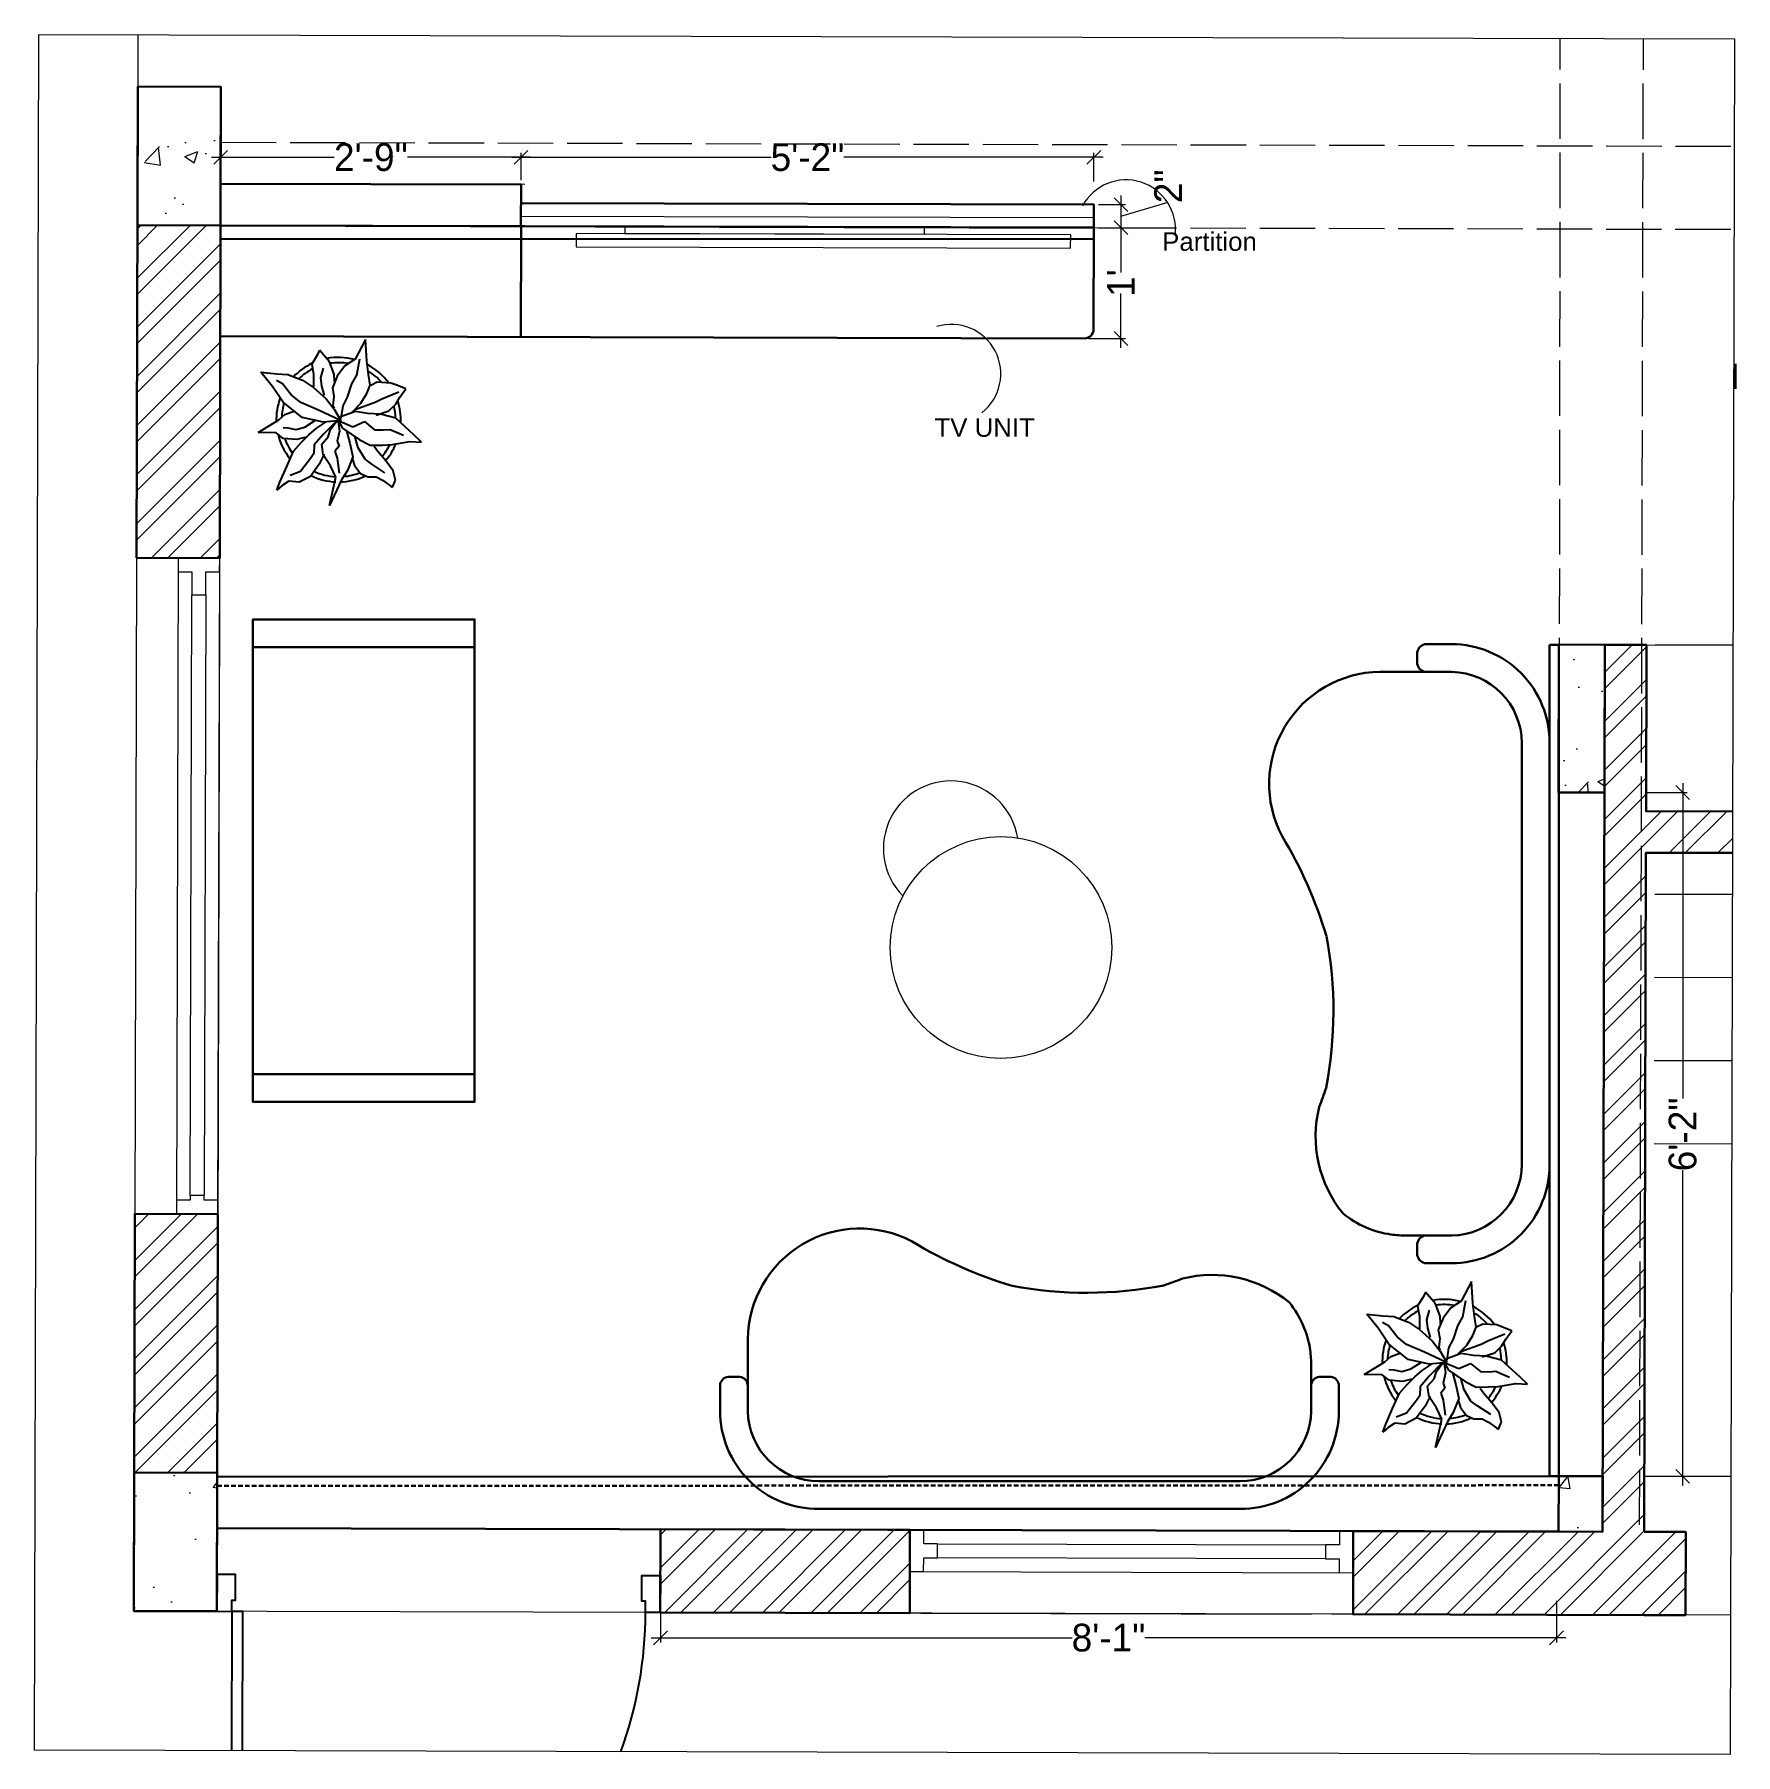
# Model space of a CAD drawing. Header units: millimetres. Extents: x 35877 to 3066687, y -650199 to -40525.
# Drawn here: x 148313.8 to 148498, y -178863 to -178676.8 of the extents above; entities that cross this region are included whole.
import ezdxf

# ---------------------------------------------------------------- set-up
doc = ezdxf.new("R2010")
doc.units = ezdxf.units.MM
doc.header["$MEASUREMENT"] = 0
doc.header["$PDMODE"] = 35
for name, pattern in [('00 . GROUND FLOOR$0$DASHED', [0.75, 0.5, -0.25]), ('ACAD_ISO02W100', [15, 12, -3]), ('DASHED', [0.75, 0.5, -0.25])]:
    doc.linetypes.add(name, pattern=pattern)
doc.layers.get('Defpoints').update_dxf_attribs({"color": 220})
doc.layers.add('AR ELE-5', color=134, linetype='Continuous')
doc.layers.add('AR HATCH-7', color=7, linetype='Continuous')
for name, color, linetype, lineweight in [('COLUMN', 1, 'Continuous', 30), ('dim05', 1, 'Continuous', 13), ('ELEC.', 5, 'Continuous', 20), ('FIRST FLOOR ( DW_RAIL )', 7, 'Continuous', 9), ('FUR', 250, 'Continuous', 0), ('FURNITURE', 32, 'Continuous', 9), ('furniture dimensions', 1, 'DASHED', 0), ('FURNITURE-1', 252, 'Continuous', 13), ('GDR_FLOATING COLUMN', 3, 'Continuous', 18), ('GROUND FLOOR', 7, 'Continuous', 9), ('GROUND FLOOR  ( PLINE )', 251, 'Continuous', 30), ('GROUND FLOOR ( DW_RAIL )', 7, 'Continuous', 9), ('GROUND FLOOR ( STAIR )', 251, 'Continuous', 9), ('Labelling', 1, 'Continuous', 25), ('wall', 7, 'Continuous', 30), ('XX~SLAB ( BEAM )~ ( DIM )', 7, 'Continuous', 9)]:
    doc.layers.add(name, color=color, linetype=linetype, lineweight=lineweight)
doc.styles.add('century g', font='GOTHIC.TTF')
doc.styles.get("Standard").update_dxf_attribs({"font": 'arial.ttf', "height": 6})
doc.dimstyles.new('Archana', dxfattribs={"dimtxt": 2, "dimasz": 0.75, "dimexe": 0.5, "dimexo": 0.5, "dimgap": 0, "dimtad": 0, "dimzin": 0, "dimdsep": 46, "dimlunit": 4, "dimtxsty": 'century g', "dimblk": 'OBLIQUE', "dimcen": 0, "dimdle": 1, "dimclrd": 256, "dimclre": 256, "dimclrt": 256, "dimadec": 0, "dimazin": 0, "dimtfac": 1, "dimtofl": 0, "dimtmove": 1, "dimatfit": 3, "dimfxl": 1, "dimfxlon": 1, "dimtolj": 1, "dimtzin": 0, "dimlwd": -1, "dimlwe": -1, "dimarcsym": 0})
pattern_1 = [(45, (472.0153, 2227.3693), (-2.65165043, 2.65165043), []), (45, (473.783, 2227.3693), (-2.65165043, 2.65165043), [])]

# ---------------------------------------------------------------- blocks, each defined once
blk = doc.blocks.new('_Oblique')
at = {"layer": 'wall', "color": 0, "lineweight": -2}
blk.add_line((-0.5, -0.5), (0.5, 0.5), dxfattribs=at)
blk = doc.blocks.new('*D814')
at = {"layer": 'Defpoints', "color": 0, "linetype": 'Continuous', "lineweight": 0, "transparency": 16777216}
for p in [(148428.51, -178695.19, 0.05), (148428.5, -178697.69, 0.05), (148431.44, -178697.69)]:
    blk.add_point(p, dxfattribs=at)
at = {"layer": 'furniture dimensions', "color": 5, "linetype": 'Continuous', "transparency": 16777216}
for p, q in [((148431.44, -178694.19), (148431.44, -178698.69)), ((148431.44, -178696.44), (148436.55, -178694.91)), ((148429, -178697.69), (148431.94, -178697.69))]:
    blk.add_line(p, q, dxfattribs=at)
at = {"layer": 'furniture dimensions', "color": 5, "linetype": 'ByBlock', "transparency": 16777216}
blk.add_line((148429.01, -178695.19), (148431.94, -178695.19), dxfattribs=at)
at = {"layer": 'furniture dimensions', "color": 5, "linetype": 'Continuous', "transparency": 16777216, "xscale": 1.5, "yscale": 1.5, "zscale": 1.5}
for p, rotation in [((148431.44, -178695.19), 90), ((148431.44, -178697.69), 270)]:
    blk.add_blockref('_Oblique', p, dxfattribs=dict(at, rotation=rotation))
at = {"layer": 'furniture dimensions', "linetype": 'Continuous', "lineweight": 0, "transparency": 16777216, "insert": (148436.55, -178693.21), "char_height": 3, "attachment_point": 5, "rotation": 90, "style": 'century g'}
blk.add_mtext('\\A1;2"', dxfattribs=at)
blk = doc.blocks.new('*D815')
at = {"layer": 'Defpoints', "color": 0, "linetype": 'Continuous', "lineweight": 0, "transparency": 16777216}
for p in [(148428.5, -178697.69, 0.05), (148427.47, -178709.69, 0.05), (148431.44, -178709.69)]:
    blk.add_point(p, dxfattribs=at)
at = {"layer": 'furniture dimensions', "color": 5, "linetype": 'Continuous', "transparency": 16777216}
for p, q in [((148431.44, -178696.69), (148431.44, -178702.54)), ((148431.44, -178710.69), (148431.44, -178704.83)), ((148427.97, -178709.69), (148431.94, -178709.69))]:
    blk.add_line(p, q, dxfattribs=at)
at = {"layer": 'furniture dimensions', "color": 5, "linetype": 'ByBlock', "transparency": 16777216}
blk.add_line((148429, -178697.69), (148431.94, -178697.69), dxfattribs=at)
at = {"layer": 'furniture dimensions', "color": 5, "linetype": 'Continuous', "transparency": 16777216, "xscale": 1.5, "yscale": 1.5, "zscale": 1.5}
for p, rotation in [((148431.44, -178697.69), 90), ((148431.44, -178709.69), 270)]:
    blk.add_blockref('_Oblique', p, dxfattribs=dict(at, rotation=rotation))
at = {"layer": 'furniture dimensions', "linetype": 'Continuous', "lineweight": 0, "transparency": 16777216, "insert": (148431.44, -178703.69), "char_height": 3, "attachment_point": 5, "rotation": 90, "style": 'century g'}
blk.add_mtext("\\A1;1'", dxfattribs=at)
blk = doc.blocks.new('*D816')
at = {"layer": 'Defpoints', "color": 0, "linetype": 'Continuous', "lineweight": 0, "transparency": 16777216}
for p in [(148483.6, -178758.82, 0.05), (148483.6, -178832.83, 0.05), (148492.26, -178832.83)]:
    blk.add_point(p, dxfattribs=at)
at = {"layer": 'furniture dimensions', "color": 5, "linetype": 'Continuous', "transparency": 16777216}
for p, q in [((148492.26, -178757.82), (148492.26, -178791.95)), ((148492.26, -178833.83), (148492.26, -178799.7)), ((148488.26, -178832.83), (148492.76, -178832.83))]:
    blk.add_line(p, q, dxfattribs=at)
at = {"layer": 'furniture dimensions', "color": 5, "linetype": 'ByBlock', "transparency": 16777216}
blk.add_line((148488.26, -178758.82), (148492.76, -178758.82), dxfattribs=at)
at = {"layer": 'furniture dimensions', "color": 5, "linetype": 'Continuous', "transparency": 16777216, "xscale": 1.5, "yscale": 1.5, "zscale": 1.5}
for p, rotation in [((148492.26, -178758.82), 90), ((148492.26, -178832.83), 270)]:
    blk.add_blockref('_Oblique', p, dxfattribs=dict(at, rotation=rotation))
at = {"layer": 'furniture dimensions', "linetype": 'Continuous', "lineweight": 0, "transparency": 16777216, "insert": (148492.26, -178795.83), "char_height": 3, "attachment_point": 5, "rotation": 90, "style": 'century g'}
blk.add_mtext('\\A1;6\'-2"', dxfattribs=at)
blk = doc.blocks.new('*D817')
at = {"layer": 'Defpoints', "color": 0, "linetype": 'Continuous', "lineweight": 0, "transparency": 16777216}
for p in [(148381.59, -178838.57, 0.05), (148478.59, -178838.82, 0.05), (148381.59, -178850.31)]:
    blk.add_point(p, dxfattribs=at)
at = {"layer": 'furniture dimensions', "color": 5, "linetype": 'Continuous', "transparency": 16777216}
for p, q in [((148381.59, -178846.31), (148381.59, -178850.81)), ((148380.59, -178850.31), (148426.14, -178850.31)), ((148479.59, -178850.31), (148434.04, -178850.31))]:
    blk.add_line(p, q, dxfattribs=at)
at = {"layer": 'furniture dimensions', "color": 5, "linetype": 'ByBlock', "transparency": 16777216}
blk.add_line((148478.59, -178846.31), (148478.59, -178850.81), dxfattribs=at)
at = {"layer": 'furniture dimensions', "color": 5, "linetype": 'Continuous', "transparency": 16777216, "xscale": 1.5, "yscale": 1.5, "zscale": 1.5, "rotation": 180}
blk.add_blockref('_Oblique', (148381.59, -178850.31), dxfattribs=at)
at = {"layer": 'furniture dimensions', "color": 5, "linetype": 'Continuous', "transparency": 16777216, "xscale": 1.5, "yscale": 1.5, "zscale": 1.5}
blk.add_blockref('_Oblique', (148478.59, -178850.31), dxfattribs=at)
at = {"layer": 'furniture dimensions', "linetype": 'Continuous', "lineweight": 0, "transparency": 16777216, "insert": (148430.09, -178850.31), "char_height": 3, "attachment_point": 5, "style": 'century g'}
blk.add_mtext('\\A1;8\'-1"', dxfattribs=at)
blk = doc.blocks.new('*D818')
at = {"layer": 'Defpoints', "color": 0, "linetype": 'Continuous', "lineweight": 0, "transparency": 16777216}
for p in [(148366.49, -178690.07), (148333.97, -178692.95, 0.05), (148366.49, -178693.02, 0.05)]:
    blk.add_point(p, dxfattribs=at)
at = {"layer": 'furniture dimensions', "color": 5, "linetype": 'Continuous', "transparency": 16777216}
for p, q in [((148332.97, -178690.07), (148346.27, -178690.07)), ((148367.49, -178690.07), (148354.19, -178690.07)), ((148366.49, -178692.52), (148366.49, -178689.57))]:
    blk.add_line(p, q, dxfattribs=at)
at = {"layer": 'furniture dimensions', "color": 5, "linetype": 'ByBlock', "transparency": 16777216}
blk.add_line((148333.97, -178692.45), (148333.97, -178689.57), dxfattribs=at)
at = {"layer": 'furniture dimensions', "color": 5, "linetype": 'Continuous', "transparency": 16777216, "xscale": 1.5, "yscale": 1.5, "zscale": 1.5, "rotation": 180}
blk.add_blockref('_Oblique', (148333.97, -178690.07), dxfattribs=at)
at = {"layer": 'furniture dimensions', "color": 5, "linetype": 'Continuous', "transparency": 16777216, "xscale": 1.5, "yscale": 1.5, "zscale": 1.5}
blk.add_blockref('_Oblique', (148366.49, -178690.07), dxfattribs=at)
at = {"layer": 'furniture dimensions', "linetype": 'Continuous', "lineweight": 0, "transparency": 16777216, "insert": (148350.23, -178690.07), "char_height": 3, "attachment_point": 5, "style": 'century g'}
blk.add_mtext('\\A1;2\'-9"', dxfattribs=at)
blk = doc.blocks.new('*D819')
at = {"layer": 'Defpoints', "color": 0, "linetype": 'Continuous', "lineweight": 0, "transparency": 16777216}
for p in [(148428.51, -178690.07), (148366.49, -178693.03, 0.05), (148428.51, -178693.19, 0.05)]:
    blk.add_point(p, dxfattribs=at)
at = {"layer": 'furniture dimensions', "color": 5, "linetype": 'Continuous', "transparency": 16777216}
for p, q in [((148365.49, -178690.07), (148393.57, -178690.07)), ((148429.51, -178690.07), (148401.43, -178690.07)), ((148428.51, -178692.69), (148428.51, -178689.57))]:
    blk.add_line(p, q, dxfattribs=at)
at = {"layer": 'furniture dimensions', "color": 5, "linetype": 'ByBlock', "transparency": 16777216}
blk.add_line((148366.49, -178692.53), (148366.49, -178689.57), dxfattribs=at)
at = {"layer": 'furniture dimensions', "color": 5, "linetype": 'Continuous', "transparency": 16777216, "xscale": 1.5, "yscale": 1.5, "zscale": 1.5, "rotation": 180}
blk.add_blockref('_Oblique', (148366.49, -178690.07), dxfattribs=at)
at = {"layer": 'furniture dimensions', "color": 5, "linetype": 'Continuous', "transparency": 16777216, "xscale": 1.5, "yscale": 1.5, "zscale": 1.5}
blk.add_blockref('_Oblique', (148428.51, -178690.07), dxfattribs=at)
at = {"layer": 'furniture dimensions', "linetype": 'Continuous', "lineweight": 0, "transparency": 16777216, "insert": (148397.5, -178690.07), "char_height": 3, "attachment_point": 5, "style": 'century g'}
blk.add_mtext('\\A1;5\'-2"', dxfattribs=at)
blk = doc.blocks.new('ARPLS010')
at = {"linetype": 'ByBlock'}
for p, q in [((0.121, 0.605), (-0.013, 0.459)), ((0.179, 0.666), (0.121, 0.605)), ((0.174, 0.573), (0.179, 0.666)), ((0.2, 0.432), (0.174, 0.573)), ((-0.295, 0.42), (-0.302, 0.309)), ((-0.278, 0.467), (-0.295, 0.42)), ((-0.248, 0.54), (-0.278, 0.467)), ((-0.182, 0.493), (-0.248, 0.54)), ((-0.222, 0.484), (-0.164, 0.347)), ((-0.125, 0.459), (-0.182, 0.493)), ((-0.072, 0.404), (-0.125, 0.459)), ((-0.013, 0.459), (-0.044, 0.336)), ((0.077, 0.412), (0.091, 0.447)), ((0.091, 0.447), (0.125, 0.522)), ((0.203, 0.352), (0.2, 0.432)), ((0.409, 0.44), (0.33, 0.38)), ((0.484, 0.459), (0.409, 0.44)), ((0.542, 0.434), (0.484, 0.459)), ((0.485, 0.354), (0.533, 0.42)), ((0.533, 0.42), (0.542, 0.434)), ((-0.302, 0.309), (-0.276, 0.258)), ((-0.164, 0.347), (-0.139, 0.295)), ((-0.139, 0.295), (-0.08, 0.131)), ((-0.038, 0.302), (-0.072, 0.404)), ((-0.044, 0.336), (-0.049, 0.232)), ((0.015, 0.209), (0.08, 0.288)), ((0.082, 0.358), (0.077, 0.412)), ((0.08, 0.288), (0.082, 0.358)), ((0.204, 0.254), (0.203, 0.352)), ((0.252, 0.313), (0.216, 0.287)), ((0.33, 0.38), (0.252, 0.313)), ((0.425, 0.373), (0.356, 0.269)), ((0.459, 0.303), (0.485, 0.354)), ((0.459, 0.236), (0.459, 0.303)), ((-0.469, 0.226), (-0.643, 0.216)), ((-0.643, 0.216), (-0.485, 0.134)), ((-0.359, 0.148), (-0.49, 0.172)), ((-0.362, 0.24), (-0.469, 0.226)), ((-0.278, 0.254), (-0.362, 0.24)), ((-0.287, 0.106), (-0.359, 0.148)), ((-0.21, 0.227), (-0.278, 0.254)), ((-0.132, 0.18), (-0.21, 0.227)), ((-0.063, 0.111), (-0.132, 0.18)), ((-0.049, 0.232), (-0.065, 0.135)), ((0.056, 0.114), (0.015, 0.209)), ((0.068, 0.032), (0.16, 0.165)), ((0.227, 0.157), (0.132, 0.131)), ((0.16, 0.165), (0.204, 0.254)), ((0.318, 0.213), (0.227, 0.157)), ((0.356, 0.269), (0.318, 0.213)), ((0.368, 0.128), (0.432, 0.176)), ((0.432, 0.176), (0.459, 0.236)), ((-0.485, 0.134), (-0.433, 0.051)), ((-0.433, 0.051), (-0.349, -0.011)), ((-0.18, 0.073), (-0.287, 0.106)), ((-0.111, 0.036), (-0.18, 0.073)), ((-0.013, 0.022), (-0.111, 0.036)), ((-0.084, -0.034), (0.007, 0.018)), ((0.003, 0.011), (-0.076, -0.16)), ((-0.065, 0.135), (-0.024, 0.018)), ((-0.024, 0.018), (0.009, 0.005)), ((0.006, -0.002), (0.068, 0.032)), ((0.007, 0.018), (0.02, -0.121)), ((0.009, 0.005), (0.056, 0.114)), ((0.017, -0.002), (0.091, 0.009)), ((0.088, 0.065), (0.187, 0.091)), ((0.091, 0.009), (0.173, -0.011)), ((0.173, -0.011), (0.212, 0.004)), ((0.187, 0.091), (0.297, 0.116)), ((0.212, 0.004), (0.252, -0.03)), ((0.297, 0.116), (0.408, 0.071)), ((0.309, 0.109), (0.368, 0.128)), ((0.309, -0.01), (0.43, 0.006)), ((0.408, 0.071), (0.482, 0.024)), ((0.482, 0.024), (0.689, -0.072)), ((-0.464, -0.073), (-0.558, -0.152)), ((-0.366, -0.036), (-0.464, -0.073)), ((-0.336, -0.142), (-0.413, -0.121)), ((-0.306, -0.033), (-0.366, -0.036)), ((-0.349, -0.011), (-0.256, -0.05)), ((-0.269, -0.135), (-0.336, -0.142)), ((-0.193, -0.113), (-0.269, -0.135)), ((-0.259, -0.2), (-0.168, -0.1)), ((-0.256, -0.05), (-0.185, -0.038)), ((-0.185, -0.038), (-0.114, -0.046)), ((-0.168, -0.1), (-0.084, -0.034)), ((-0.114, -0.046), (-0.093, -0.036)), ((0.02, -0.121), (-0.017, -0.291)), ((0.01, -0.014), (0.017, -0.002)), ((0.078, -0.064), (0.01, -0.014)), ((0.016, -0.023), (0.116, -0.122)), ((0.07, -0.179), (0.018, -0.1)), ((0.138, -0.083), (0.078, -0.064)), ((0.116, -0.122), (0.201, -0.195)), ((0.197, -0.135), (0.138, -0.083)), ((0.283, -0.123), (0.197, -0.135)), ((0.252, -0.03), (0.309, -0.01)), ((0.277, -0.114), (0.357, -0.156)), ((0.37, -0.064), (0.283, -0.123)), ((0.462, -0.021), (0.37, -0.064)), ((0.689, -0.072), (0.462, -0.021)), ((-0.558, -0.152), (-0.517, -0.172)), ((-0.517, -0.172), (-0.447, -0.216)), ((-0.447, -0.216), (-0.363, -0.202)), ((-0.363, -0.202), (-0.263, -0.2)), ((-0.318, -0.29), (-0.259, -0.2)), ((-0.076, -0.16), (-0.138, -0.304)), ((0.059, -0.27), (0.005, -0.185)), ((0.08, -0.342), (0.059, -0.27)), ((0.121, -0.239), (0.07, -0.179)), ((0.184, -0.299), (0.121, -0.239)), ((0.141, -0.261), (0.16, -0.336)), ((0.201, -0.195), (0.272, -0.198)), ((0.272, -0.198), (0.311, -0.225)), ((0.311, -0.225), (0.415, -0.304)), ((0.357, -0.156), (0.455, -0.226)), ((0.455, -0.226), (0.503, -0.317)), ((-0.368, -0.496), (-0.363, -0.408)), ((-0.363, -0.408), (-0.318, -0.29)), ((-0.199, -0.38), (-0.287, -0.45)), ((-0.138, -0.304), (-0.199, -0.38)), ((-0.017, -0.291), (-0.141, -0.446)), ((-0.042, -0.432), (-0.071, -0.352)), ((0.064, -0.446), (0.066, -0.407)), ((0.066, -0.407), (0.08, -0.342)), ((0.16, -0.336), (0.15, -0.445)), ((0.252, -0.362), (0.184, -0.299)), ((0.376, -0.416), (0.252, -0.362)), ((0.415, -0.304), (0.447, -0.388)), ((0.503, -0.317), (0.494, -0.398)), ((0.494, -0.398), (0.528, -0.452)), ((-0.382, -0.625), (-0.368, -0.496)), ((-0.269, -0.533), (-0.382, -0.625)), ((-0.287, -0.45), (-0.314, -0.498)), ((-0.141, -0.446), (-0.269, -0.533)), ((0.002, -0.48), (-0.042, -0.432)), ((0.104, -0.646), (0.002, -0.48)), ((0.106, -0.5), (0.104, -0.646)), ((0.15, -0.445), (0.106, -0.5)), ((0.502, -0.472), (0.376, -0.416)), ((0.567, -0.494), (0.502, -0.472)), ((0.528, -0.452), (0.567, -0.494))]:
    blk.add_line(p, q, dxfattribs=at)
for radius, start, end in [(0.5, 87.2367, 107.9154), (0.458, 91.6596, 104.0784), (0.5, 49.0791, 67.0324), (0.5, 126.2799, 152.7042), (0.458, 130.7647, 148.9789), (0.458, 49.8461, 63.9764), (0.458, 5.0517, 21.9108), (0.5, 1.3782, 25.7565), (0.5, 164.9216, 191.0302), (0.458, 169.9629, 188.6517), (0.458, 334.5625, 357.1532), (0.5, 333.6991, 357.5577), (0.5, 205.1623, 226.3204), (0.458, 207.232, 224.0819), (0.5, 283.5324, 308.8712), (0.458, 289.266, 306.1107), (0.5, 249.553, 272.4234), (0.458, 252.8522, 267.711)]:
    blk.add_arc((0, 0), radius, start, end, dxfattribs=at)

msp = doc.modelspace()

# ---------------------------------------------------------------- hatches: boundary and pattern name
at = {"layer": 'AR HATCH-7', "lineweight": 0, "true_color": 0x939598, "transparency": 33554687}
h = msp.add_hatch(dxfattribs=at)
h.set_pattern_fill('ANSI32', color=252, scale=10)
h.set_pattern_definition(pattern_1)
h.paths.add_polyline_path([(148333.678, -178804.445), (148329.178, -178804.433), (148324.678, -178804.422), (148324.605, -178832.421), (148333.605, -178832.445)])
h.paths.add_polyline_path([(148333.954, -178697.445), (148324.954, -178697.422), (148324.861, -178733.422), (148333.861, -178733.445)])
h.paths.add_polyline_path([(148333.966, -178692.945), (148333.954, -178697.445)])
h = msp.add_hatch(dxfattribs=at)
h.set_pattern_fill('ANSI32', color=252, scale=10)
h.set_pattern_definition(pattern_1)
h.paths.add_polyline_path([(148408.589, -178838.638), (148381.59, -178838.569), (148381.566, -178847.569), (148408.566, -178847.638)])
h.paths.add_polyline_path([(148492.589, -178838.855), (148488.089, -178838.844), (148488.279, -178765.344), (148497.645, -178765.368), (148497.656, -178760.868), (148488.291, -178760.844), (148488.337, -178742.844), (148483.837, -178742.832), (148483.796, -178758.832), (148483.589, -178838.832), (148478.589, -178838.819), (148469.092, -178838.795), (148459.592, -178838.792), (148459.592, -178838.77), (148456.589, -178838.762), (148456.578, -178843.262), (148456.566, -178847.762), (148488.066, -178847.844), (148492.566, -178847.855)])
at = {"layer": 'FURNITURE-1', "lineweight": 0, "true_color": 0xc7c8ca, "transparency": 33554687}
h = msp.add_hatch(dxfattribs=at)
h.set_pattern_fill('AR-CONC', color=9, scale=2)
h.set_pattern_definition([(50, (472.015, 2227.369), (14.34520365, -1.2550427), [1.5, -16.5]), (355, (472.015, 2227.37), (-2.7750267, 15.0438427), [1.2, -13.2]), (100.4514445, (473.211, 2227.265), (11.5701769, 13.7887998), [1.2748038, -14.0228422]), (46.1842, (472.015, 2231.37), (21.3448266, -3.3103856), [2.25, -24.75]), (96.635635, (473.794, 2231.093), (18.693239, 19.482372), [1.9122068, -21.0342752]), (351.184164, (472.015, 2231.37), (18.693239, 19.482372), [1.8, -19.8]), (21, (474.015, 2230.369), (11.93814104, -8.0523778), [1.5, -16.5]), (326, (474.015, 2230.37), (4.8663066, 14.5030009), [1.2, -13.2]), (71.451445, (475.01, 2229.698), (16.8044475, 6.45062306), [1.2748038, -14.0228422]), (37.5, (472.0153, 2227.3693), (0.24319711, 6.65787708), [0, -13.04, 0, -13.4, 0, -13.25]), (7.5, (472.015, 2227.369), (5.26139075, 7.88823424), [0, -7.64, 0, -12.74, 0, -5.05]), (327.5, (467.5553, 2227.3693), (10.67644872, -0.45109743), [0, -5, 0, -15.6, 0, -20.7]), (317.5, (465.555, 2227.369), (11.6637234, 2.00209965), [0, -6.5, 0, -10.36, 0, -14.7])])
h.paths.add_polyline_path([(148333.605, -178832.445), (148324.605, -178832.421), (148324.566, -178847.421), (148333.566, -178847.445), (148333.577, -178843.445), (148333.587, -178839.445)])
h.paths.add_polyline_path([(148333.993, -178682.445), (148324.993, -178682.422), (148324.954, -178697.422), (148333.954, -178697.445)])
h.paths.add_polyline_path([(148483.837, -178742.832), (148478.837, -178742.82), (148478.796, -178758.819), (148483.796, -178758.819)])
h.paths.add_polyline_path([(148394.3, -178732.346), (148425.926, -178732.427)])
h = msp.add_hatch(dxfattribs=at)
h.set_pattern_fill('AR-CONC', color=9, scale=2)
h.set_pattern_definition([(50, (448.368, 2227.369), (14.34520365, -1.2550427), [1.5, -16.5]), (355, (448.368, 2227.37), (-2.7750267, 15.0438427), [1.2, -13.2]), (100.4514445, (449.564, 2227.265), (11.5701769, 13.7887998), [1.2748038, -14.0228422]), (46.1842, (448.368, 2231.37), (21.3448266, -3.3103856), [2.25, -24.75]), (96.635635, (450.147, 2231.093), (18.693239, 19.482372), [1.9122068, -21.0342752]), (351.184164, (448.368, 2231.37), (18.693239, 19.482372), [1.8, -19.8]), (21, (450.368, 2230.369), (11.93814104, -8.0523778), [1.5, -16.5]), (326, (450.368, 2230.37), (4.8663066, 14.5030009), [1.2, -13.2]), (71.451445, (451.363, 2229.698), (16.8044475, 6.45062306), [1.2748038, -14.0228422]), (37.5, (448.3684, 2227.3693), (0.24319711, 6.65787708), [0, -13.04, 0, -13.4, 0, -13.25]), (7.5, (448.368, 2227.369), (5.26139075, 7.88823424), [0, -7.64, 0, -12.74, 0, -5.05]), (327.5, (443.9084, 2227.3693), (10.67644872, -0.45109743), [0, -5, 0, -15.6, 0, -20.7]), (317.5, (441.908, 2227.369), (11.6637234, 2.00209965), [0, -6.5, 0, -10.36, 0, -14.7])])
h.paths.add_polyline_path([(148483.589, -178832.979), (148478.604, -178832.979), (148478.604, -178838.832), (148483.589, -178838.832)])

# ---------------------------------------------------------------- linework, layer by layer
at = {"lineweight": 9, "transparency": 33554687, "elevation": 0.05}
for points in [[(148425.992, -178699.896), (148425.996, -178698.449), (148372.452, -178698.311), (148372.448, -178699.757)], [(148410.17, -178698.408), (148410.172, -178697.642), (148377.735, -178697.558), (148377.733, -178698.324)]]:
    msp.add_lwpolyline(points, close=True, dxfattribs=at)
at = {"transparency": 33554687, "elevation": 0.05}
for points in [[(148333.566, -178847.445), (148335.166, -178847.449), (148335.17, -178846.249), (148335.57, -178846.25), (148335.577, -178843.45), (148333.577, -178843.445)], [(148381.566, -178847.569), (148379.966, -178847.564), (148379.969, -178846.364), (148379.569, -178846.363), (148379.577, -178843.563), (148381.577, -178843.569)]]:
    msp.add_lwpolyline(points, close=True, dxfattribs=at)
msp.add_lwpolyline([(148336.327, -178862.536), (148336.366, -178847.452), (148335.166, -178847.449), (148335.127, -178862.533)], dxfattribs=at)
at = {"layer": 'AR ELE-5', "linetype": 'ByBlock', "ltscale": 15, "transparency": 33554687}
msp.add_arc((148335.101, -178847.421, 0.05), 44.866, 340.16845, 359.81727, dxfattribs=at)
at = {"layer": 'COLUMN', "transparency": 33554687, "elevation": 0.05}
for points in [[(148324.993, -178682.422), (148333.993, -178682.445), (148333.954, -178697.445), (148324.954, -178697.422)], [(148324.605, -178832.421), (148333.605, -178832.445), (148333.566, -178847.445), (148324.566, -178847.421)]]:
    msp.add_lwpolyline(points, close=True, dxfattribs=at)
at = {"layer": 'ELEC.', "transparency": 33554687}
for centre, start, end in [((148431.988, -178697.872), 352.82138, 151.85152), ((148413.07, -178713.51), 308.08533, 107.11547)]:
    msp.add_arc(centre, 5.357, start, end, dxfattribs=at)
at = {"layer": 'FIRST FLOOR ( DW_RAIL )', "lineweight": 0, "transparency": 33554687, "elevation": 0.05}
msp.add_lwpolyline([(148314.279, -178676.769), (148497.872, -178677.243), (148497.393, -178862.953), (148313.8, -178862.478)], close=True, dxfattribs=at)
at = {"layer": 'FUR', "transparency": 33554687}
msp.add_line((148476.088, -178822.488, 0.05), (148476.088, -178822.488, 0.05), dxfattribs=at)
at = {"layer": 'FURNITURE', "color": 18, "lineweight": 30, "true_color": 0x000000, "transparency": 33554687}
for p, q in [((148366.494, -178693.03, 0.05), (148333.966, -178692.945, 0.05)), ((148366.494, -178693.031, 0.05), (148366.483, -178697.53, 0.099)), ((148366.897, -178697.53, 0.05), (148333.954, -178697.445, 0.05))]:
    msp.add_line(p, q, dxfattribs=at)
at = {"layer": 'FURNITURE', "lineweight": 30, "transparency": 33554687}
for p, q in [((148366.497, -178697.53, 0.05), (148366.466, -178709.531, 0.05)), ((148428.501, -178697.682, 0.05), (148366.497, -178697.53, 0.05)), ((148428.473, -178708.682, 0.05), (148428.501, -178697.682, 0.05)), ((148333.923, -178709.446, 0.05), (148427.47, -178709.679, 0.05)), ((148333.59, -178838.445, 0.05), (148333.605, -178832.872, 0.05)), ((148333.605, -178832.872, 0.05), (148478.837, -178832.805, 0.05)), ((148333.59, -178838.445, 0.05), (148478.829, -178838.82, 0.05))]:
    msp.add_line(p, q, dxfattribs=at)
at = {"layer": 'FURNITURE', "lineweight": 30, "transparency": 16777216}
for p, q in [((148497.988, -178712.412, 2.255), (148497.988, -178715.115, 2.255)), ((148467.226, -178742.766, 0.896), (148464.524, -178742.766, 0.896)), ((148463.524, -178744.89, 2.255), (148463.524, -178743.641, 2.255)), ((148459.462, -178745.766, 1.036), (148464.524, -178745.766, 2.255)), ((148467.226, -178745.766, 2.255), (148464.524, -178745.766, 2.255)), ((148474.837, -178753.482, -5.565), (148474.837, -178799.05, -2.909)), ((148477.837, -178753.273, -1.363), (148477.837, -178799.258, 1.462)), ((148462.367, -178806.766, 2.03), (148464.524, -178806.766, 2.255)), ((148467.226, -178806.766, 0.896), (148464.524, -178806.766, 0.896)), ((148463.524, -178807.641, 2.255), (148463.524, -178808.89, 2.255)), ((148467.226, -178809.766, 0.896), (148464.524, -178809.766, 0.896)), ((148391.036, -178817.986, 1.036), (148391.036, -178823.048, 2.255)), ((148452.036, -178820.891, 2.03), (148452.036, -178823.048, 2.255)), ((148388.036, -178825.75, 0.896), (148388.036, -178823.048, 0.896)), ((148390.16, -178822.048, 2.255), (148388.911, -178822.048, 2.255)), ((148391.036, -178825.75, 2.255), (148391.036, -178823.048, 2.255)), ((148452.036, -178825.75, 0.896), (148452.036, -178823.048, 0.896)), ((148452.911, -178822.048, 2.255), (148454.16, -178822.048, 2.255)), ((148455.036, -178825.75, 0.896), (148455.036, -178823.048, 0.896)), ((148398.752, -178833.362, -5.565), (148444.32, -178833.362, -2.909)), ((148398.543, -178836.362, -1.363), (148444.528, -178836.362, 1.462))]:
    msp.add_line(p, q, dxfattribs=at)
at = {"layer": 'FURNITURE', "lineweight": 30, "transparency": 33554687, "elevation": 0.05}
for points in [[(148366.494, -178695.03), (148428.509, -178695.189), (148428.498, -178697.689), (148366.482, -178697.53), (148366.482, -178697.529)], [(148481.102, -178832.826), (148481.102, -178832.826)]]:
    msp.add_lwpolyline(points, dxfattribs=at)
at = {"layer": 'FURNITURE', "color": 18, "lineweight": 20, "true_color": 0x000000, "transparency": 33554687, "elevation": 0.05}
msp.add_lwpolyline([(148366.485, -178696.454), (148428.501, -178696.58), (148428.501, -178697.682), (148366.482, -178697.53)], close=True, dxfattribs=at)
at = {"layer": 'FURNITURE', "lineweight": 25, "transparency": 33554687, "elevation": 0.05}
msp.add_lwpolyline([(148333.96, -178697.445), (148428.498, -178697.689), (148428.498, -178698.934), (148333.956, -178698.934)], close=True, dxfattribs=at)
at = {"layer": 'FURNITURE', "lineweight": 30, "transparency": 33554687, "elevation": 0.05}
for points in [[(148337.466, -178740.08), (148337.466, -178792.304), (148361.466, -178792.304), (148361.466, -178740.08)], [(148361.466, -178743.074), (148361.466, -178740.08), (148337.466, -178740.08), (148337.466, -178743.074)], [(148477.837, -178742.821), (148478.837, -178742.821), (148478.837, -178832.815), (148477.837, -178832.815)], [(148337.466, -178789.323), (148337.466, -178792.304), (148361.466, -178792.304), (148361.466, -178789.323)]]:
    msp.add_lwpolyline(points, close=True, dxfattribs=at)
at = {"layer": 'FURNITURE', "transparency": 33554687}
msp.add_circle((148418.447, -178775.6, 0.119), 12, dxfattribs=at)
at = {"layer": 'FURNITURE', "lineweight": 30, "transparency": 33554687}
msp.add_arc((148427.473, -178708.679, 0.05), 1, 269.852, 359.852, dxfattribs=at)
at = {"layer": 'FURNITURE', "lineweight": 30, "transparency": 16777216}
for centre, radius, start, end in [((148464.524, -178743.774, 0.896), 1.009, 90, 172.427), ((148467.226, -178753.377, 0.896), 10.612, 359.4373, 90), ((148464.524, -178744.757, 0.896), 1.009, 187.573, 270), ((148459.604, -178757.885, 1.036), 12.12, 90.67302, 207.87588), ((148467.12, -178753.482, 0.896), 7.717, 0, 89.09954), ((148408.245, -178788.043, 5.369), 47.454, 16.72277, 31.07145), ((148410.733, -178782.462, 5.369), 43.711, 349.00181, 10.64351), ((148421.358, -178780.299, 2.48), 33.949, 338.34281, 341.98023), ((148465.835, -178796.03, 2.48), 13.316, 166.08407, 218.96296), ((148467.226, -178799.154, 0.896), 10.612, 270, 0.5627), ((148467.12, -178799.05, 0.896), 7.717, 270.90046, 0), ((148462.304, -178795.836, 2.48), 10.951, 231.4675, 261.43692), ((148403.155, -178818.129, 1.036), 12.12, 62.12412, 179.32698), ((148462.367, -178792.35, 2.03), 14.416, 263.25309, 270), ((148464.524, -178807.774, 0.896), 1.009, 90, 172.427), ((148433.313, -178766.769, 5.369), 47.454, 238.92855, 253.27723), ((148464.524, -178808.757, 0.896), 1.009, 187.573, 270), ((148427.732, -178769.258, 5.369), 43.711, 259.35649, 280.99819), ((148425.569, -178779.882, 2.48), 33.949, 288.01977, 291.65719), ((148441.3, -178824.359, 2.48), 13.316, 51.03704, 103.91593), ((148441.106, -178820.828, 2.48), 10.951, 8.56308, 38.5325), ((148437.619, -178820.891, 2.03), 14.416, 0, 6.74691), ((148389.044, -178823.048, 0.896), 1.009, 97.573, 180), ((148390.027, -178823.048, 0.896), 1.009, 0, 82.427), ((148453.044, -178823.048, 0.896), 1.009, 97.573, 180), ((148454.027, -178823.048, 0.896), 1.009, 0, 82.427), ((148398.647, -178825.75, 0.896), 10.612, 180, 270.5627), ((148398.752, -178825.645, 0.896), 7.717, 180.90046, 270), ((148444.424, -178825.75, 0.896), 10.612, 269.4373, 0), ((148444.32, -178825.645, 0.896), 7.717, 270, 359.09954)]:
    msp.add_arc(centre, radius, start, end, dxfattribs=at)
at = {"layer": 'FURNITURE', "transparency": 33554687}
msp.add_arc((148413.038, -178764.888, 0.119), 7.313, 9.04978, 224.53227, dxfattribs=at)
at = {"layer": 'GDR_FLOATING COLUMN', "linetype": '00 . GROUND FLOOR$0$DASHED', "lineweight": 30, "transparency": 33554687}
msp.add_line((148333.605, -178833.872, 0.05), (148478.836, -178833.805, 0.05), dxfattribs=at)
at = {"layer": 'GROUND FLOOR', "transparency": 33554687}
for p, q in [((148325.007, -178676.797, 0.05), (148324.566, -178847.421, 0.05)), ((148366.909, -178693.03, 0.05), (148333.966, -178692.945, 0.05)), ((148333.954, -178697.445, 0.05), (148333.566, -178847.445, 0.05)), ((148333.678, -178804.445, 0.05), (148324.678, -178804.422, 0.05)), ((148381.59, -178838.569, 0.05), (148381.566, -178847.569, 0.05)), ((148483.589, -178838.832, 0.05), (148381.59, -178838.569, 0.05)), ((148497.432, -178847.868, 0.05), (148324.566, -178847.421, 0.05))]:
    msp.add_line(p, q, dxfattribs=at)
at = {"layer": 'GROUND FLOOR', "color": 5, "transparency": 33554687}
msp.add_line((148497.645, -178765.368, 0.05), (148488.279, -178765.344, 0.05), dxfattribs=at)
at = {"layer": 'GROUND FLOOR', "linetype": 'ACAD_ISO02W100', "ltscale": 0.7, "transparency": 33554687}
msp.add_line((148381.59, -178838.569, 0.05), (148333.59, -178838.445, 0.05), dxfattribs=at)
at = {"layer": 'GROUND FLOOR  ( PLINE )', "lineweight": 0, "transparency": 33554687}
msp.add_line((148497.47, -178832.868, 0.05), (148488.105, -178832.844, 0.05), dxfattribs=at)
at = {"layer": 'GROUND FLOOR  ( PLINE )', "transparency": 33554687, "elevation": 0.05}
for points in [[(148333.954, -178697.445), (148333.954, -178697.446), (148333.966, -178692.946), (148333.966, -178692.945), (148333.993, -178682.445), (148324.993, -178682.422), (148324.861, -178733.422), (148333.861, -178733.445)], [(148333.678, -178804.445), (148324.678, -178804.422), (148324.566, -178847.421), (148333.566, -178847.445)], [(148381.59, -178838.569), (148408.589, -178838.638), (148408.566, -178847.638), (148381.566, -178847.569)]]:
    msp.add_lwpolyline(points, close=True, dxfattribs=at)
for points in [[(148497.656, -178760.868), (148488.291, -178760.844), (148488.337, -178742.844), (148483.837, -178742.832), (148483.589, -178838.832), (148456.589, -178838.762), (148456.566, -178847.762), (148488.066, -178847.844)], [(148488.089, -178838.844), (148488.279, -178765.344), (148497.645, -178765.368)], [(148488.066, -178847.844), (148488.066, -178847.844), (148492.566, -178847.855), (148492.589, -178838.855), (148488.089, -178838.844)]]:
    msp.add_lwpolyline(points, dxfattribs=at)
at = {"layer": 'GROUND FLOOR ( DW_RAIL )', "transparency": 33554687, "elevation": 0.05}
for points in [[(148333.678, -178804.445), (148333.681, -178802.945), (148332.181, -178802.941), (148332.183, -178802.441), (148330.683, -178802.437), (148330.851, -178737.437), (148332.351, -178737.441), (148332.357, -178734.941), (148333.857, -178734.945), (148333.861, -178733.445), (148329.361, -178733.433), (148329.357, -178734.933), (148330.857, -178734.937), (148330.851, -178737.437), (148332.351, -178737.441), (148332.183, -178802.441), (148330.683, -178802.437), (148330.681, -178802.937), (148329.181, -178802.933), (148329.178, -178804.433), (148333.678, -178804.445), (148333.861, -178733.445), (148329.361, -178733.433), (148329.178, -178804.433)], [(148408.589, -178838.638), (148456.589, -178838.762), (148456.566, -178847.762), (148408.566, -178847.638)], [(148456.589, -178838.762), (148455.089, -178838.758), (148455.085, -178840.258), (148453.585, -178840.255), (148453.582, -178841.755), (148411.582, -178841.646), (148411.586, -178840.146), (148410.086, -178840.142), (148410.089, -178838.642), (148408.589, -178838.638), (148408.578, -178843.138), (148410.078, -178843.142), (148410.082, -178841.642), (148411.582, -178841.646), (148411.586, -178840.146), (148453.585, -178840.255), (148453.582, -178841.755), (148455.082, -178841.758), (148455.078, -178843.258), (148456.578, -178843.262), (148456.589, -178838.762), (148408.589, -178838.638), (148408.578, -178843.138), (148456.578, -178843.262)]]:
    msp.add_lwpolyline(points, close=True, dxfattribs=at)
at = {"layer": 'GROUND FLOOR ( STAIR )', "color": 5, "linetype": 'ACAD_ISO02W100', "ltscale": 0.7, "transparency": 33554687}
for p, q in [((148497.703, -178742.868, 0.05), (148488.337, -178742.844, 0.05)), ((148497.656, -178760.868, 0.05), (148488.291, -178760.844, 0.05)), ((148497.633, -178769.868, 0.05), (148488.267, -178769.844, 0.05)), ((148497.61, -178778.868, 0.05), (148488.244, -178778.844, 0.05)), ((148497.587, -178787.868, 0.05), (148488.221, -178787.844, 0.05)), ((148497.563, -178796.868, 0.05), (148488.198, -178796.844, 0.05))]:
    msp.add_line(p, q, dxfattribs=at)
at = {"layer": 'Labelling', "color": 251, "linetype": 'ACAD_ISO02W100', "lineweight": 0, "ltscale": 0.5, "true_color": 0x636466, "transparency": 33554687}
for p, q in [((148478.831, -178838.069, 0.05), (148479.007, -178677.195, 0.05)), ((148487.591, -178838.092, 0.05), (148488.007, -178677.218, 0.05)), ((148333.984, -178688.445, 0.05), (148497.849, -178688.868, 0.05)), ((148333.96, -178697.445, 0.05), (148497.825, -178697.868, 0.05))]:
    msp.add_line(p, q, dxfattribs=at)
at = {"layer": 'Labelling', "lineweight": 30, "ltscale": 10, "transparency": 33554687, "elevation": 0.05}
for points in [[(148478.837, -178742.82), (148483.837, -178742.832), (148483.796, -178758.832), (148478.796, -178758.819)], [(148478.845, -178832.819), (148483.605, -178832.832), (148483.589, -178838.832), (148478.829, -178838.819)]]:
    msp.add_lwpolyline(points, close=True, dxfattribs=at)
at = {"layer": 'XX~SLAB ( BEAM )~ ( DIM )', "transparency": 33554687}
msp.add_line((148488.337, -178742.844, 0.05), (148497.703, -178742.868, 0.05), dxfattribs=at)
at = {"layer": 'XX~SLAB ( BEAM )~ ( DIM )', "transparency": 33554687, "elevation": 0.05}
msp.add_lwpolyline([(148381.566, -178847.569), (148452.066, -178847.751)], dxfattribs=at)

# ---------------------------------------------------------------- block references
at = {"transparency": 33554687, "xscale": 13.47973786482115, "yscale": 13.47973786482115, "zscale": 13.47973786482115, "rotation": 269.9584527425964}
for p in [(148346.729, -178718.472, 0.05), (148466.469, -178820.424)]:
    msp.add_blockref('ARPLS010', p, dxfattribs=at)

# ---------------------------------------------------------------- texts
at = {"layer": 'dim05', "color": 1, "lineweight": 0, "transparency": 33554687, "char_height": 2, "width": 14.68213, "attachment_point": 1}
for s, insert in [('Partition', (148435.904, -178698.19, 0.05)), ('TV UNIT', (148411.252, -178718.319))]:
    msp.add_mtext(s, dxfattribs=dict(at, insert=insert))

# ---------------------------------------------------------------- dimensions: what is measured, and where the dimension line sits
at = {"layer": 'furniture dimensions', "color": 5, "linetype": 'Continuous', "lineweight": 0, "transparency": 33554687}
for base, p1, p2, picture, middle in [((148366.494, -178690.069), (148333.966, -178692.945, 0.05), (148366.494, -178693.024, 0.049), '*D818', (148350.23, -178690.069)), ((148428.509, -178690.069), (148366.494, -178693.031, 0.05), (148428.509, -178693.189, 0.05), '*D819', (148397.501, -178690.069)), ((148381.59, -178850.313), (148478.589, -178838.819, 0.05), (148381.59, -178838.569, 0.05), '*D817', (148430.089, -178850.313))]:
    dim = msp.add_linear_dim(base=base, p1=p1, p2=p2, dimstyle='Archana', override={"dimtxt": 3, "dimasz": 1.5, "dimdec": 0, "dimclrd": 5, "dimclre": 5, "dimfxl": 4}, dxfattribs=at)
    dim.commit()
    dim.dimension.update_dxf_attribs({"geometry": picture, "text_midpoint": middle})
for base, p1, p2, picture, middle in [((148431.43742, -178697.68933), (148428.50912, -178695.18934, 0.04952), (148428.4975, -178697.68933, 0.04952), '*D814', (148436.55061, -178694.90538)), ((148431.437, -178709.687), (148428.498, -178697.689, 0.05), (148427.467, -178709.687, 0.05), '*D815', (148431.437, -178703.688)), ((148492.26, -178832.832), (148483.605, -178758.819, 0.05), (148483.605, -178832.832, 0.05), '*D816', (148492.26, -178795.826))]:
    dim = msp.add_linear_dim(base=base, p1=p1, p2=p2, angle=90, dimstyle='Archana', override={"dimtxt": 3, "dimasz": 1.5, "dimdec": 0, "dimclrd": 5, "dimclre": 5, "dimfxl": 4}, dxfattribs=at)
    dim.commit()
    dim.dimension.update_dxf_attribs({"geometry": picture, "text_midpoint": middle})

doc.saveas('drawing.dxf')
